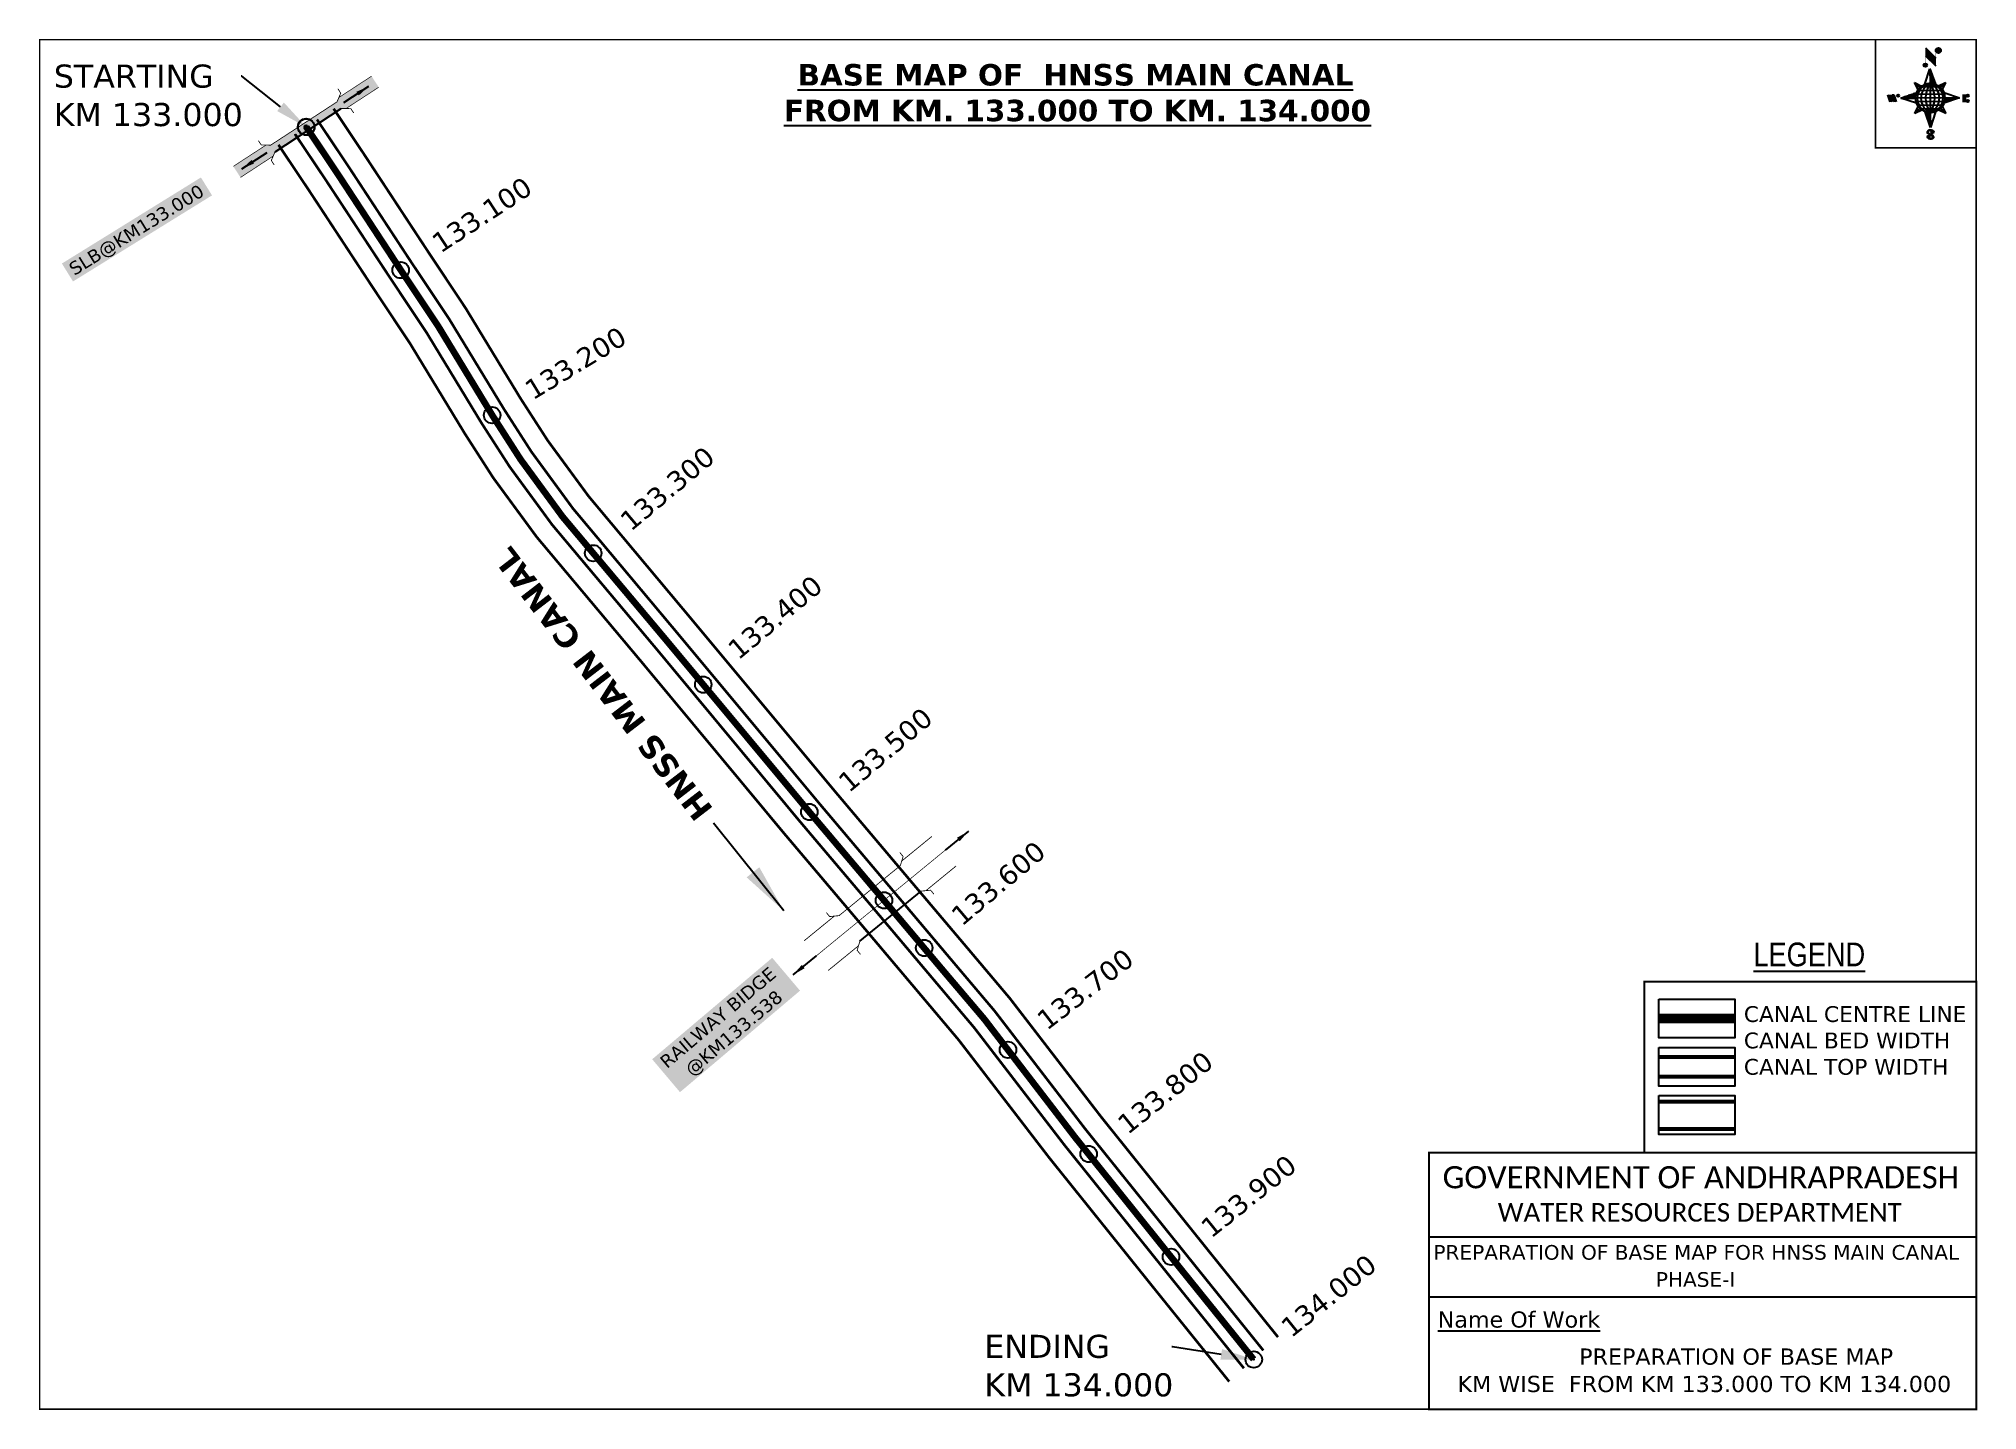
# Model space of a CAD drawing. Header units: inches. Extents: x 764892 to 766069, y 1691746 to 1692578.
import ezdxf
from ezdxf import colors
from ezdxf.entities.mleader import LeaderData, LeaderLine
from ezdxf.enums import TextEntityAlignment as Align
from ezdxf.math import Vec2, Vec3

# ---------------------------------------------------------------- set-up
doc = ezdxf.new("R2010")
doc.units = ezdxf.units.IN
doc.header["$MEASUREMENT"] = 0
doc.header["$PDMODE"] = 32
doc.header["$PDSIZE"] = 10
doc.linetypes.add('ACAD_ISO02W100', pattern=[15, 12, -3])
doc.linetypes.add('HIDDEN2', pattern=[0.1875, 0.125, -0.0625])
for name, color, linetype in [('AQUADUCT', 1, 'Continuous'), ('bord', 1, 'Continuous'), ('CANAL1', 1, 'Continuous'), ('CSMark', 72, 'Continuous'), ('DCBMS', 232, 'Continuous'), ('PAGE', 7, 'Continuous'), ('STRUCTURE', 5, 'Continuous'), ('TEXT', 7, 'Continuous')]:
    doc.layers.add(name, color=color, linetype=linetype)
doc.styles.add('ARIALN', font='ARIALN_1.TTF')
doc.styles.get("Standard").update_dxf_attribs({"font": 'verdana_0.ttf'})
doc.linetypes.add('TRACKS', pattern='A,0.15,[130,ltypeshp.shx,S=0.25,R=0,X=0,Y=0],0.15', length=0.3)
doc.dimstyles.get("Standard").update_dxf_attribs({"dimtxt": 0.18, "dimasz": 0.18, "dimexe": 0.18, "dimexo": 0.0625, "dimgap": 0.09, "dimtad": 0, "dimtih": 1, "dimtoh": 1, "dimdec": 4, "dimzin": 0, "dimdsep": 46, "dimtxsty": 'Standard', "dimcen": 0.09, "dimadec": 0, "dimazin": 0, "dimtfac": 1, "dimtdec": 4, "dimtofl": 0, "dimtmove": 0, "dimatfit": 3, "dimfxl": 0, "dimtolj": 1, "dimtzin": 0, "dimarcsym": 0})
pattern_1 = [(267.297113149, (-8720374.938, 50637915.138), (10.5367255337, -0.497431438), [])]
pattern_2 = [(357.297113149, (-8720374.938, 50637915.138), (0.497431438, 10.5367255337), [])]

# ---------------------------------------------------------------- blocks, each defined once
blk = doc.blocks.new('*X16')
at = {"color": 0, "linetype": 'Continuous'}
for p, q in [((6321.6, 240.5), (6322.3, 241.2)), ((6321.6, 240.3), (6322.3, 241)), ((6321.6, 240.1), (6322.3, 240.8)), ((6321.6, 239.9), (6322.4, 240.7)), ((6321.6, 239.8), (6322.4, 240.6)), ((6321.6, 239.6), (6322.5, 240.5)), ((6321.6, 239.4), (6322.5, 240.3)), ((6321.6, 239.2), (6322.6, 240.2)), ((6321.7, 239.1), (6322.6, 240.1)), ((6321.8, 240.8), (6322.4, 241.4)), ((6321.8, 239), (6322.7, 240)), ((6321.8, 239), (6322.8, 239.9)), ((6321.9, 238.9), (6322.9, 239.8)), ((6322, 238.8), (6323, 239.7)), ((6322.1, 241.3), (6322.4, 241.6)), ((6322.1, 238.7), (6323.1, 239.6)), ((6322.2, 238.6), (6323.1, 239.6)), ((6322.3, 238.5), (6323.2, 239.5)), ((6322.4, 238.5), (6323.3, 239.4)), ((6322.5, 238.4), (6323.4, 239.3)), ((6322.7, 238.4), (6323.6, 239.3)), ((6322.8, 238.3), (6323.7, 239.2)), ((6322.9, 238.3), (6323.8, 239.1)), ((6323.1, 238.2), (6323.9, 239.1)), ((6323.2, 238.2), (6324, 239)), ((6323.3, 238.2), (6324.2, 239)), ((6323.5, 238.1), (6324.3, 238.9)), ((6323.7, 238.1), (6324.4, 238.9)), ((6323.8, 238.1), (6324.6, 238.8)), ((6324.1, 238.2), (6324.7, 238.8)), ((6324.3, 238.3), (6324.9, 238.8)), ((6324.6, 238.3), (6325.1, 238.8)), ((6324.8, 238.4), (6325.2, 238.8)), ((6325.1, 238.5), (6325.4, 238.8)), ((6325.4, 238.6), (6325.6, 238.8))]:
    blk.add_line(p, q, dxfattribs=at)
blk = doc.blocks.new('*X15')
at = {"color": 0, "linetype": 'Continuous'}
for p, q in [((6324.4, 240.3), (6324.5, 240.4)), ((6324.6, 240.3), (6324.8, 240.5)), ((6324.7, 240.2), (6325, 240.5)), ((6324.8, 240.2), (6325.2, 240.6)), ((6325, 240.1), (6325.5, 240.6)), ((6325.1, 240.1), (6325.6, 240.6)), ((6325.2, 240), (6325.8, 240.6)), ((6325.3, 240), (6326, 240.6)), ((6325.4, 239.9), (6326.1, 240.6)), ((6325.5, 239.8), (6326.2, 240.5)), ((6325.6, 239.8), (6326.3, 240.5)), ((6325.7, 239.7), (6326.5, 240.4)), ((6325.9, 239.6), (6326.6, 240.3)), ((6326, 239.5), (6326.7, 240.3)), ((6326, 239.4), (6326.8, 240.2)), ((6326.1, 239.3), (6327, 240.2)), ((6326.2, 239.3), (6327.1, 240.1)), ((6326.3, 239.2), (6327.1, 240)), ((6326.4, 239.1), (6327.2, 239.9)), ((6326.5, 239), (6327.3, 239.8)), ((6326.5, 238.9), (6327.4, 239.7)), ((6326.6, 238.8), (6327.5, 239.6)), ((6326.7, 238.7), (6327.5, 239.5)), ((6326.8, 238.6), (6327.6, 239.4)), ((6326.8, 238.5), (6327.7, 239.3)), ((6326.8, 236.5), (6327.4, 237)), ((6326.9, 238.3), (6327.8, 239.2)), ((6326.9, 238.2), (6327.9, 239.1)), ((6326.9, 236.8), (6327.6, 237.4)), ((6327, 238.1), (6327.8, 239)), ((6327, 237.9), (6327.8, 238.8)), ((6327, 237.8), (6327.8, 238.6)), ((6327, 237.6), (6327.8, 238.4)), ((6327, 237.4), (6327.8, 238.2)), ((6327, 237.3), (6327.8, 238)), ((6327, 237.1), (6327.8, 237.9))]:
    blk.add_line(p, q, dxfattribs=at)
blk = doc.blocks.new('H')
at = {"layer": 'bord', "extrusion": (0.000427885, 0.004792, 0.999988)}
h = blk.add_hatch(dxfattribs=at)
h.set_pattern_fill('LINE', color=8, scale=84.387686, angle=-2.7029, style=0)
h.set_pattern_definition(pattern_2)
h.paths.add_polyline_path([(-492, 786, -0.090992), (-448, 775), (-486, 912)])
h = blk.add_hatch(dxfattribs=at)
h.set_pattern_fill('LINE', color=8, scale=84.387686, angle=-92.7029, style=0)
h.set_pattern_definition(pattern_1)
h.paths.add_polyline_path([(-625, 665, -0.090992), (-615, 710), (-751, 671)])
h = blk.add_hatch(dxfattribs=at)
h.set_pattern_fill('LINE', color=8, scale=84.387686, angle=-2.7029, style=0)
h.set_pattern_definition(pattern_2)
h.paths.add_polyline_path([(-504, 533, -0.090992), (-549, 543), (-510, 406)])
h = blk.add_hatch(dxfattribs=at)
h.set_pattern_fill('LINE', color=8, scale=84.387686, angle=-92.7029, style=0)
h.set_pattern_definition(pattern_1)
h.paths.add_polyline_path([(-246, 647), (-372, 653, -0.090992), (-382, 609)])
for p, q in [((-519, 1020, -1217), (-435, 927, -1216)), ((-516, 1087, -1217), (-432, 994, -1217)), ((-538, 774, -1216), (-487, 906, -1216)), ((-487, 906, -1216), (-493, 780, -1216)), ((-487, 906, -1216), (-448, 769, -1216)), ((-865, 701, -1215), (-847, 638, -1215)), ((-847, 700, -1215), (-829, 637, -1215)), ((-829, 699, -1215), (-811, 636, -1215)), ((-829, 699, -1215), (-811, 698, -1215)), ((-811, 698, -1215), (-794, 635, -1215)), ((-752, 665, -1215), (-615, 704, -1215)), ((-627, 794, -1216), (-567, 760, -1216)), ((-627, 794, -1216), (-584, 747, -1215)), ((-599, 731, -1215), (-627, 794, -1216)), ((-421, 753, -1216), (-359, 781, -1216)), ((-359, 781, -1216), (-405, 739, -1216)), ((-359, 781, -1216), (-392, 721, -1215)), ((-379, 693, -1215), (-246, 641, -1215)), ((-213, 669, -1215), (-217, 601, -1215)), ((-752, 665, -1215), (-625, 659, -1215)), ((-619, 614, -1215), (-752, 665, -1215)), ((-639, 526, -1214), (-606, 585, -1215)), ((-639, 526, -1214), (-593, 568, -1215)), ((-577, 553, -1215), (-639, 526, -1214)), ((-511, 400, -1214), (-549, 537, -1214)), ((-460, 533, -1215), (-511, 400, -1214)), ((-505, 527, -1214), (-511, 400, -1214)), ((-371, 513, -1214), (-431, 546, -1215)), ((-371, 513, -1214), (-414, 560, -1215)), ((-399, 576, -1215), (-371, 513, -1214)), ((-246, 641, -1215), (-383, 603, -1215)), ((-373, 647, -1215), (-246, 641, -1215)), ((-197, 600, -1215), (-194, 668, -1215))]:
    blk.add_line(p, q, dxfattribs=at)
at = {"layer": 'bord', "color": 8, "linetype": 'ByBlock', "extrusion": (0.000427885, 0.004792, 0.999988)}
for p, q in [((-375, 679, -1215), (-620, 691, -1215)), ((-386, 711, -1215), (-605, 722, -1215)), ((-411, 744, -1216), (-578, 752, -1216)), ((-493, 780, -1216), (-505, 527, -1214)), ((-373, 647, -1215), (-625, 659, -1215)), ((-378, 616, -1215), (-623, 628, -1215)), ((-392, 585, -1215), (-611, 595, -1215)), ((-420, 555, -1215), (-587, 562, -1215))]:
    blk.add_line(p, q, dxfattribs=at)
at = {"layer": 'bord', "extrusion": (0.000427885, 0.004792, 0.999988), "elevation": -1212}
for points, const_width in [([(-522, 960), (-516, 1093)], 1.61), ([(-434, 933), (-428, 1066)], 1.61), ([(-870, 707), (-846, 706)], 0.642), ([(-829, 643), (-821, 678)], 0.642), ([(-793, 641), (-782, 694)], 0.642), ([(-223, 676), (-174, 673)], 0.706), ([(-829, 643), (-855, 644)], 0.642), ([(-811, 642), (-784, 641)], 0.642), ([(-177, 605), (-226, 607)], 0.706), ([(-195, 645), (-185, 644)], 0.706)]:
    blk.add_lwpolyline(points, dxfattribs=dict(at, const_width=const_width))
for points, const_width in [([(-414, 1073, 1), (-398, 1058, 1)], 22.3), ([(-530, 950, 1), (-520, 939, 1)], 14.8), ([(-776, 697, 1), (-769, 690, 1)], 8.9), ([(-180, 618, 1), (-173, 611, 1)], 9.79), ([(-178, 667, 1), (-171, 660, 1)], 9.79), ([(-490, 362, 1), (-498, 369, 1)], 11.1), ([(-525, 322, 1), (-533, 329, 1)], 11.1)]:
    blk.add_lwpolyline(points, format="xyb", close=True, dxfattribs=dict(at, const_width=const_width))
for points in [[(-537, 317), (-531, 310), (-520, 307), (-505, 307), (-494, 310), (-486, 318), (-487, 326), (-491, 333), (-494, 336), (-503, 341), (-522, 347), (-530, 352), (-534, 355), (-537, 363), (-537, 373), (-530, 381), (-520, 384), (-504, 384), (-493, 380), (-487, 373)], [(-522, 348), (-526, 354), (-528, 361), (-528, 371), (-526, 375), (-521, 381), (-515, 384)], [(-505, 307), (-499, 312), (-497, 319), (-497, 327), (-501, 335), (-509, 343)]]:
    blk.add_lwpolyline(points, dxfattribs=at)
at = {"layer": 'bord', "extrusion": (0.000427885, 0.004792, 0.999988)}
for centre, radius in [((-406, 1065, -1212), 22.3), ((-525, 944, -1212), 14.8), ((-773, 694, -1212), 8.9), ((-498, 659, -1212), 127), ((-177, 615, -1212), 9.79), ((-174, 663, -1212), 9.79), ((-494, 365, -1212), 11.1), ((-529, 325, -1212), 11.1)]:
    blk.add_circle(centre, radius, dxfattribs=at)
at = {"layer": 'bord', "color": 8, "linetype": 'ByBlock', "extrusion": (0.000427885, 0.004792, 0.999988)}
for centre, radius, start, end in [((-482, 658, -1212), 128, 94.9254, 259.6691), ((-437, 656, -1212), 141, 113.2864, 241.308), ((-316, 651, -1212), 222, 142.5892, 212.0053), ((-560, 662, -1212), 141, 293.2864, 61.308), ((-681, 668, -1212), 222, 322.5892, 32.0053), ((-515, 660, -1212), 128, 274.9254, 79.6691)]:
    blk.add_arc(centre, radius, start, end, dxfattribs=at)
at = {"layer": 'bord', "extrusion": (0.000427885, 0.004792, 0.999988)}
for points in [[(-516, 1093, -1212), (-431, 1000, -1212), (-519, 1026, -1212), (-434, 933, -1212)], [(-864, 707, -1212), (-846, 706, -1212), (-846, 644, -1212), (-829, 643, -1212)], [(-829, 705, -1212), (-811, 704, -1212), (-811, 642, -1212), (-793, 641, -1212)], [(-193, 674, -1212), (-197, 606, -1212), (-213, 675, -1212), (-216, 607, -1212)]]:
    blk.add_solid(points, dxfattribs=at)
at = {"layer": 'bord', "extrusion": (0.000427885, 0.004792, 0.999988), "xscale": 7.977342409717546, "yscale": 7.977342408231451, "zscale": 7.977342408476333, "rotation": 138.0840426661453}
for name, p in [('*X15', (38301, -31929, -1212)), ('*X16', (38314, -31951, -1212))]:
    blk.add_blockref(name, p, dxfattribs=at)
blk = doc.blocks.new('SLB')
at = {"layer": 'STRUCTURE'}
h = blk.add_hatch(dxfattribs=at)
h.set_pattern_fill('DOTS', color=6, scale=20, angle=320.3722, style=0)
h.set_pattern_definition([(320.372247934, (-159.4327, -72.9564), (1.2786241598, 0.5641323054), [0, -1.25])])
h.paths.add_polyline_path([(769699.5, 1706871.1), (769699.5, 1706861.1), (769729.1, 1706861.1), (769732.1, 1706863.1), (769792.1, 1706863.1), (769795.1, 1706861.1), (769824.7, 1706861.1), (769824.7, 1706871.1), (769795.1, 1706871.1), (769792.1, 1706869.1), (769732.1, 1706869.1), (769729.1, 1706871.1)])
at = {"layer": 'STRUCTURE', "color": 6, "linetype": 'ACAD_ISO02W100', "ltscale": 0.5, "const_width": 0.5}
for points in [[(769699.5, 1706871.1), (769729.1, 1706871.1)], [(769795.1, 1706871.1), (769824.7, 1706871.1)], [(769699.5, 1706861.1), (769729.1, 1706861.1)], [(769795.1, 1706861.1), (769824.7, 1706861.1)]]:
    blk.add_lwpolyline(points, dxfattribs=at)
at = {"layer": 'STRUCTURE', "color": 6, "const_width": 0.628}
for points in [[(769726.1, 1706877.1), (769726.1, 1706873.1), (769732.1, 1706869.1), (769792.1, 1706869.1), (769798.1, 1706873.1), (769798.1, 1706877.1)], [(769726.1, 1706855.1), (769726.1, 1706859.1), (769732.1, 1706863.1), (769792.1, 1706863.1), (769798.1, 1706859.1), (769798.1, 1706855.1)]]:
    blk.add_lwpolyline(points, dxfattribs=at)
at = {"layer": 'STRUCTURE', "color": 6}
blk.add_lwpolyline([(769732.1, 1706863.1), (769792.1, 1706863.1)], dxfattribs=at)
blk.add_lwpolyline([(769732.1, 1706863.1), (769792.1, 1706863.1)], dxfattribs=at)
at = {"layer": 'STRUCTURE', "color": 0}
blk.add_circle((769762.1, 1706866.1), 1.24, dxfattribs=at)
for points in [[(769703.8, 1706866), (769726.7, 1706866)], [(769818.6, 1706865.8), (769795.7, 1706865.8)]]:
    blk.add_leader(points, dimstyle='Standard', override={"dimasz": 10, "dimgap": 0.09, "dimtad": 0}, dxfattribs=at)
blk = doc.blocks.new('RAIL')
at = {"layer": 'STRUCTURE', "color": 40, "const_width": 0.628}
for points in [[(763846, 1696609.2), (763846, 1696605.2), (763852, 1696601.2), (763912, 1696601.2), (763918, 1696605.2), (763918, 1696609.2)], [(763819.4, 1696603.2), (763849, 1696603.2)], [(763915, 1696603.2), (763944.6, 1696603.2)], [(763819.4, 1696574.2), (763849, 1696574.2)], [(763846, 1696568.2), (763846, 1696572.2), (763852, 1696576.2), (763912, 1696576.2), (763918, 1696572.2), (763918, 1696568.2)], [(763852, 1696576.2), (763912, 1696576.2)], [(763915, 1696574.2), (763944.6, 1696574.2)]]:
    blk.add_lwpolyline(points, dxfattribs=at)
at = {"layer": 'STRUCTURE', "color": 17, "linetype": 'TRACKS', "ltscale": 40, "const_width": 0.5}
blk.add_lwpolyline([(763819.4, 1696588.5), (763945.7, 1696588.7)], dxfattribs=at)
at = {"layer": 'STRUCTURE', "color": 40}
blk.add_lwpolyline([(763852, 1696576.2), (763912, 1696576.2)], dxfattribs=at)
blk.add_lwpolyline([(763852, 1696576.2), (763912, 1696576.2)], dxfattribs=at)
at = {"layer": 'STRUCTURE', "color": 0}
for points in [[(763796.5, 1696588.5), (763819.4, 1696588.5)], [(763968.6, 1696588.7), (763945.7, 1696588.7)]]:
    blk.add_leader(points, dimstyle='Standard', override={"dimasz": 10, "dimgap": 0.09, "dimtad": 0}, dxfattribs=at)

msp = doc.modelspace()

# ---------------------------------------------------------------- linework, layer by layer
at = {"color": 3}
for p in [(765054.5, 1692524.4), (765111.9, 1692437.5), (765167.4, 1692349.5), (765228.7, 1692265.7), (765295.5, 1692186), (765359.9, 1692108.7), (765429.6, 1692026.2), (765480.4, 1691964.4), (765529.4, 1691901.2), (765579.4, 1691838.8), (765629.6, 1691776.5)]:
    msp.add_point(p, dxfattribs=at)
at = {"layer": 'CANAL1', "color": 5, "const_width": 1.6}
for points in [[(765635.4, 1691782), (765592.5, 1691835.3), (765527.4, 1691916.3), (765472.3, 1691988), (765447.5, 1692017.3), (765409.6, 1692062.2), (765366, 1692113.8), (765279.5, 1692217.6), (765216.4, 1692292.9), (765191.2, 1692327.3), (765174.6, 1692353.1), (765141.2, 1692408), (765118.1, 1692442.6), (765079.7, 1692501.1), (765061.2, 1692528.7), (765061.1, 1692528.8)], [(765047.8, 1692520.1), (765047.9, 1692519.8), (765066.4, 1692492.2), (765104.8, 1692433.8), (765127.7, 1692399.4), (765161, 1692344.6), (765178, 1692318.2), (765203.8, 1692283), (765267.3, 1692207.4), (765353.7, 1692103.5), (765397.4, 1692051.9), (765435.3, 1692007), (765459.8, 1691978), (765514.8, 1691906.5), (765580, 1691825.3), (765623.6, 1691771.2)]]:
    msp.add_lwpolyline(points, dxfattribs=at)
at = {"layer": 'CANAL1', "color": 200, "const_width": 1.6}
for points in [[(765071.2, 1692535.4), (765089.7, 1692507.7), (765128.1, 1692449.3), (765151.3, 1692414.4), (765184.7, 1692359.5), (765201.1, 1692334.1), (765225.9, 1692300.3), (765288.7, 1692225.3), (765375.2, 1692121.5), (765418.7, 1692070), (765456.7, 1692025.1), (765481.6, 1691995.6), (765536.9, 1691923.8), (765601.8, 1691842.9), (765644.3, 1691790.1)], [(765037.7, 1692513.5), (765038, 1692513.1), (765056.4, 1692485.6), (765094.8, 1692427.2), (765117.6, 1692392.9), (765150.8, 1692338.3), (765168.1, 1692311.4), (765194.4, 1692275.6), (765258.1, 1692199.7), (765344.5, 1692095.8), (765388.2, 1692044.2), (765426.2, 1691999.2), (765450.5, 1691970.4), (765505.4, 1691899), (765570.6, 1691817.8), (765614.7, 1691763.1)]]:
    msp.add_lwpolyline(points, dxfattribs=at)
at = {"layer": 'CANAL1', "color": 1, "linetype": 'HIDDEN2', "ltscale": 100, "const_width": 4}
msp.add_lwpolyline([(765054.5, 1692524.5), (765054.6, 1692524.3), (765073.1, 1692496.7), (765111.5, 1692438.2), (765134.5, 1692403.7), (765167.8, 1692348.9), (765184.6, 1692322.7), (765210.1, 1692287.9), (765273.4, 1692212.5), (765359.9, 1692108.7), (765403.5, 1692057.1), (765441.4, 1692012.1), (765466.1, 1691983), (765521.1, 1691911.4), (765586.2, 1691830.3), (765629.5, 1691776.6)], dxfattribs=at)
at = {"layer": 'CANAL1', "color": 1, "linetype": 'HIDDEN2', "ltscale": 100, "const_width": 6, "elevation": -0.4}
msp.add_lwpolyline([(765921.6, 1691983.4), (765875.5, 1691983.4)], dxfattribs=at)
at = {"layer": 'CANAL1', "color": 5, "const_width": 2.4, "elevation": -0.4}
for points in [[(765921.6, 1691960.1), (765875.5, 1691960.1)], [(765921.6, 1691948.1), (765875.5, 1691948.1)]]:
    msp.add_lwpolyline(points, dxfattribs=at)
at = {"layer": 'CANAL1', "color": 200, "const_width": 2.4, "elevation": -0.4}
for points in [[(765921.6, 1691932.9), (765875.5, 1691932.9)], [(765921.6, 1691916.4), (765875.5, 1691916.4)]]:
    msp.add_lwpolyline(points, dxfattribs=at)
at = {"layer": 'PAGE', "const_width": 1}
msp.add_lwpolyline([(764892.8, 1691746.3), (766068, 1691746.3), (766068, 1692577.3), (764892.8, 1692577.3), (764892.8, 1691746.3)], dxfattribs=at)
at = {"layer": 'PAGE'}
for points, const_width in [([(766068, 1692577.3), (766006.9, 1692577.3), (766006.9, 1692511.6), (766068, 1692511.6)], 1), ([(766068, 1691902), (765866.7, 1691902), (765866.7, 1692005.8), (766068, 1692005.8)], 1.2), ([(765735.9, 1691902), (766068, 1691902), (766068, 1691746.3), (765735.9, 1691746.3)], 1.2)]:
    msp.add_lwpolyline(points, close=True, dxfattribs=dict(at, const_width=const_width))
at = {"layer": 'PAGE', "elevation": -0.4}
for points in [[(765875.5, 1691995.1), (765921.6, 1691995.1), (765921.6, 1691971.6), (765875.5, 1691971.6)], [(765875.5, 1691965.9), (765921.6, 1691965.9), (765921.6, 1691942.3), (765875.5, 1691942.3)], [(765875.5, 1691936.6), (765921.6, 1691936.6), (765921.6, 1691913.1), (765875.5, 1691913.1)]]:
    msp.add_lwpolyline(points, close=True, dxfattribs=at)
at = {"layer": 'PAGE'}
for points in [[(765735.9, 1691851), (766068, 1691851)], [(765735.9, 1691814.6), (766068, 1691814.6)]]:
    msp.add_lwpolyline(points, dxfattribs=at)
at = {"layer": 'STRUCTURE', "color": 0}
for p in [(765054.6, 1692524.3), (765405.2, 1692055.1)]:
    msp.add_point(p, dxfattribs=at)

# ---------------------------------------------------------------- block references
at = {"layer": 'AQUADUCT', "color": 1, "xscale": 0.0703495379661093, "yscale": 0.07034953800030053, "zscale": 0.07034953795990817, "rotation": 3.078330607406165}
msp.add_blockref('H', (766077.6, 1692497.9, 85.4), dxfattribs=at)
at = {"layer": 'STRUCTURE', "color": 0, "yscale": 0.7999999999883585, "zscale": 0.8}
for name, p, xscale, rotation in [('SLB', (995400.4, 212411.9), 0.8000000000215989, 33.12024147489422), ('RAIL', (1150843.5, 254322.4), 0.8000000000072491, 39.24696201474373)]:
    msp.add_blockref(name, p, dxfattribs=dict(at, xscale=xscale, rotation=rotation))

# ---------------------------------------------------------------- texts
at = {"layer": 'CANAL1', "insert": (765291.5, 1692101.1), "char_height": 14, "width": 205.129, "attachment_point": 1, "rotation": 127.6025}
msp.add_mtext('\\pi0.96322;{\\fVerdana|b1|i0|c0|p34;HNSS MAIN CANAL}', dxfattribs=at)
at = {"layer": 'CSMark', "color": 1}
for s, rotation, p in [('133.100', 33.2889, (765132.7, 1692452.4)), ('133.200', 31.3018, (765188.9, 1692363.4)), ('133.300', 39.9963, (765247.6, 1692283.1)), ('133.400', 39.7826, (765312.9, 1692205.1)), ('133.500', 40.2017, (765380, 1692124.5)), ('133.600', 40.2048, (765448.5, 1692043.5)), ('133.700', 37.5635, (765500.3, 1691980.5)), ('133.800', 38.7647, (765549.3, 1691917.2)), ('133.900', 38.7647, (765599.9, 1691854.3)), ('134.000', 38.8312, (765648.5, 1691793.9))]:
    msp.add_text(s, height=12, rotation=rotation, dxfattribs=at).set_placement(p, align=Align.MIDDLE_LEFT)
at = {"layer": 'PAGE', "extrusion": (0.000201441, 0.004807, 0.999988), "style": 'ARIALN'}
msp.add_text('%%ULEGEND', height=14.4, rotation=359.9999, dxfattribs=at).set_placement((765966.7, 1692002, 8287.6), align=Align.MIDDLE)
at = {"layer": 'PAGE', "extrusion": (0.000201441, 0.004807, 0.999988)}
for s, height, p in [('PREPARATION OF BASE MAP FOR HNSS MAIN CANAL', 8.878, (765738.6, 1691816.8, 8286.6)), ('%%UName Of Work', 9.822, (765741.2, 1691775.6, 8285.3))]:
    msp.add_text(s, height=height, rotation=359.9999, dxfattribs=at).set_placement(p)
for s, height, p in [('PHASE-I', 8.88, (765897.7, 1691804.8, 8286.6)), ('PREPARATION OF BASE MAP', 9.822, (765922.3, 1691758, 8285.4)), ('KM WISE  FROM KM 133.000 TO KM 134.000', 9.822, (765903, 1691741.4, 8285.4))]:
    msp.add_text(s, height=height, rotation=359.9999, dxfattribs=at).set_placement(p, align=Align.MIDDLE_CENTER)
at = {"layer": 'PAGE', "extrusion": (0.000201441, 0.004807, 0.999988), "attachment_point": 1, "text_direction": (1, -1e-06, -0.000201)}
for s, insert, char_height, width in [('CANAL CENTRE LINE CANAL BED WIDTH {\\H2.3741x; }CANAL TOP WIDTH{\\H1.9188x; }', (765927, 1691990.9, -0.4), 9.6, 168.926), ('\\pi3.5885;{\\fCalibri|b0|i0|c0|p34;\\H1.3333x;GOVERNMENT OF ANDHRAPRADESH\\P\\pi37.073;\\H0.83998x;WATER RESOURCES DEPARTMENT}', (765740.6, 1691893.8, -1.3), 10.059, 321.276)]:
    msp.add_mtext(s, dxfattribs=dict(at, insert=insert, char_height=char_height, width=width))
at = {"layer": 'STRUCTURE', "color": 5, "char_height": 8, "attachment_point": 1, "bg_fill": 1, "box_fill_scale": 1.3, "bg_fill_color": 7, "bg_fill_true_color": 16777215, "bg_fill_transparency": 4390977}
for s, insert, width, rotation in [('SLB@KM133.000', (764909.6, 1692440.7), 94.42, 31.7601), ('\\pi0.57727;RAILWAY BIDGE \\P\\pi9.1522;@KM133.538', (765267.9, 1691958.4), 90.578, 40.2017)]:
    msp.add_mtext(s, dxfattribs=dict(at, insert=insert, width=width, rotation=rotation))
at = {"layer": 'TEXT', "color": 1, "insert": (765331, 1692562.5), "char_height": 13, "width": 379.826, "attachment_point": 1}
msp.add_mtext('\\pi21.755;{\\fVerdana|b1|i0|c0|p34;\\LBASE MAP OF  HNSS MAIN CANAL \\P\\pi13.452;FROM KM. 133.000 TO KM. 134.000}', dxfattribs=at)

# ---------------------------------------------------------------- leaders
at = {"layer": 'CANAL1'}
msp.add_leader([(765344.4, 1692048.7), (765301.8, 1692102)], dimstyle='Standard', override={"dimasz": 30, "dimgap": 0.09, "dimtad": 0}, dxfattribs=at)
at = {"layer": 'DCBMS', "color": 5}
ml = msp.add_multileader_mtext('Standard', dxfattribs=at)
ml.set_content('STARTING\\PKM 133.000', color=5)
ml.set_leader_properties()
ml.build(insert=Vec2(0, 0))
ml.multileader.update_dxf_attribs({"dogleg_length": 0.36, "arrow_head_size": 20})
ctx = ml.context
ctx.base_point, ctx.char_height, ctx.arrow_head_size, ctx.landing_gap_size, ctx.plane_origin = Vec3(764901.3, 1692555.1), 14, 20, 0.09, Vec3(765055.1, 1692619.4)
notes = []
notes.append((ctx, [(0, (1, 1, 0), (765015.4, 1692555.1), (-1, 0), 0.36, [(0, [(765054.7, 1692524.2)], 0, [])])]))
ctx.mtext.insert, ctx.mtext.flow_direction = Vec3(764901.4, 1692562.2), 5
ml = msp.add_multileader_mtext('Standard', dxfattribs=at)
ml.set_content('ENDING \\PKM 134.000', color=5)
ml.set_leader_properties()
ml.build(insert=Vec2(0, 0))
ml.multileader.update_dxf_attribs({"dogleg_length": 0.36, "arrow_head_size": 20})
ctx = ml.context
ctx.base_point, ctx.char_height, ctx.arrow_head_size, ctx.landing_gap_size, ctx.plane_origin = Vec3(765466.1, 1691784.3), 14, 20, 0.09, Vec3(765616.2, 1691706)
notes.append((ctx, [(0, (1, 1, 0), (765580.2, 1691784.3), (-1, 0), 0.36, [(0, [(765629.6, 1691776.5)], 0, [])])]))
ctx.mtext.insert, ctx.mtext.width, ctx.mtext.flow_direction = Vec3(765466.1, 1691791.5), 130.514, 5
for ctx, leaders in notes:
    for number, flags, end, landing, length, lines in leaders:
        leader = LeaderData()
        leader.index, (leader.has_last_leader_line, leader.has_dogleg_vector, leader.attachment_direction) = number, flags
        leader.last_leader_point, leader.dogleg_vector, leader.dogleg_length = Vec3(end), Vec3(landing), length
        for number, points, colour, breaks in lines:
            line = LeaderLine()
            line.index, line.vertices, line.color, line.breaks = number, Vec3.list(points), colors.encode_raw_color(colour), breaks
            leader.lines.append(line)
        ctx.leaders.append(leader)

doc.saveas('drawing.dxf')
